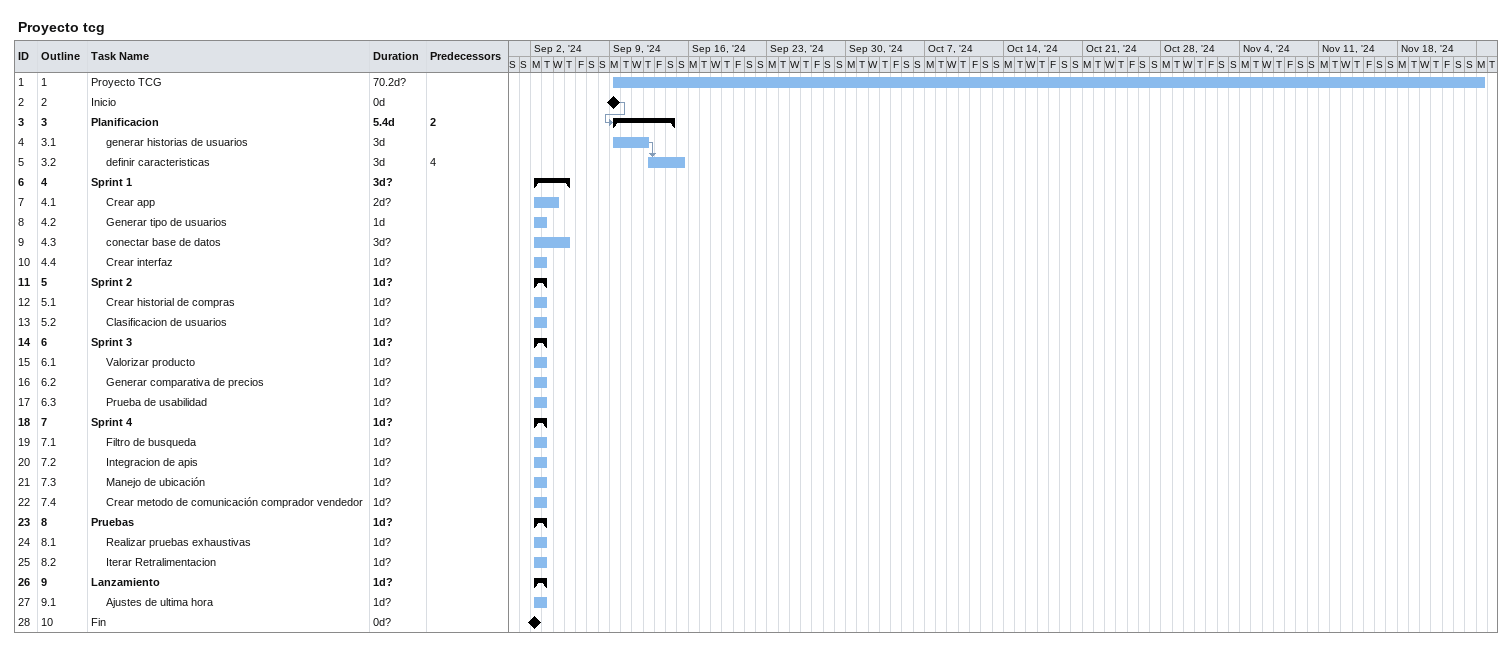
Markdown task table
Proyecto tcg

| ID | WBS | Task | Duration | Start | Finish | Predecessors |
|---|---|---|---|---|---|---|
| 1 | 1 | Proyecto TCG | 70.2d? | 2024-09-09 | 2024-11-25 |  |
| 2 | 2 | Inicio | 0d | 2024-09-09 | 2024-09-09 |  |
| 3 | 3 | **Planificacion** | 5.4d | 2024-09-09 | 2024-09-14 | 2 |
| 4 | 3.1 | generar historias de usuarios | 3d | 2024-09-09 | 2024-09-12 |  |
| 5 | 3.2 | definir caracteristicas | 3d | 2024-09-12 | 2024-09-15 | 4 |
| 6 | 4 | **Sprint 1** | 3d? | 2024-09-02 | 2024-09-05 |  |
| 7 | 4.1 | Crear app | 2d? | 2024-09-02 | 2024-09-04 |  |
| 8 | 4.2 | Generar tipo de usuarios | 1d | 2024-09-02 | 2024-09-03 |  |
| 9 | 4.3 | conectar base de datos | 3d? | 2024-09-02 | 2024-09-05 |  |
| 10 | 4.4 | Crear interfaz | 1d? | 2024-09-02 | 2024-09-03 |  |
| 11 | 5 | **Sprint 2** | 1d? | 2024-09-02 | 2024-09-03 |  |
| 12 | 5.1 | Crear historial de compras | 1d? | 2024-09-02 | 2024-09-03 |  |
| 13 | 5.2 | Clasificacion de usuarios | 1d? | 2024-09-02 | 2024-09-03 |  |
| 14 | 6 | **Sprint 3** | 1d? | 2024-09-02 | 2024-09-03 |  |
| 15 | 6.1 | Valorizar producto | 1d? | 2024-09-02 | 2024-09-03 |  |
| 16 | 6.2 | Generar comparativa de precios | 1d? | 2024-09-02 | 2024-09-03 |  |
| 17 | 6.3 | Prueba de usabilidad | 1d? | 2024-09-02 | 2024-09-03 |  |
| 18 | 7 | **Sprint 4** | 1d? | 2024-09-02 | 2024-09-03 |  |
| 19 | 7.1 | Filtro de busqueda | 1d? | 2024-09-02 | 2024-09-03 |  |
| 20 | 7.2 | Integracion de apis | 1d? | 2024-09-02 | 2024-09-03 |  |
| 21 | 7.3 | Manejo de ubicación | 1d? | 2024-09-02 | 2024-09-03 |  |
| 22 | 7.4 | Crear metodo de comunicación comprador vendedor | 1d? | 2024-09-02 | 2024-09-03 |  |
| 23 | 8 | **Pruebas** | 1d? | 2024-09-02 | 2024-09-03 |  |
| 24 | 8.1 | Realizar pruebas exhaustivas | 1d? | 2024-09-02 | 2024-09-03 |  |
| 25 | 8.2 | Iterar Retralimentacion | 1d? | 2024-09-02 | 2024-09-03 |  |
| 26 | 9 | **Lanzamiento** | 1d? | 2024-09-02 | 2024-09-03 |  |
| 27 | 9.1 | Ajustes de ultima hora | 1d? | 2024-09-02 | 2024-09-03 |  |
| 28 | 10 | Fin | 0d? | 2024-09-02 | 2024-09-02 |  |
